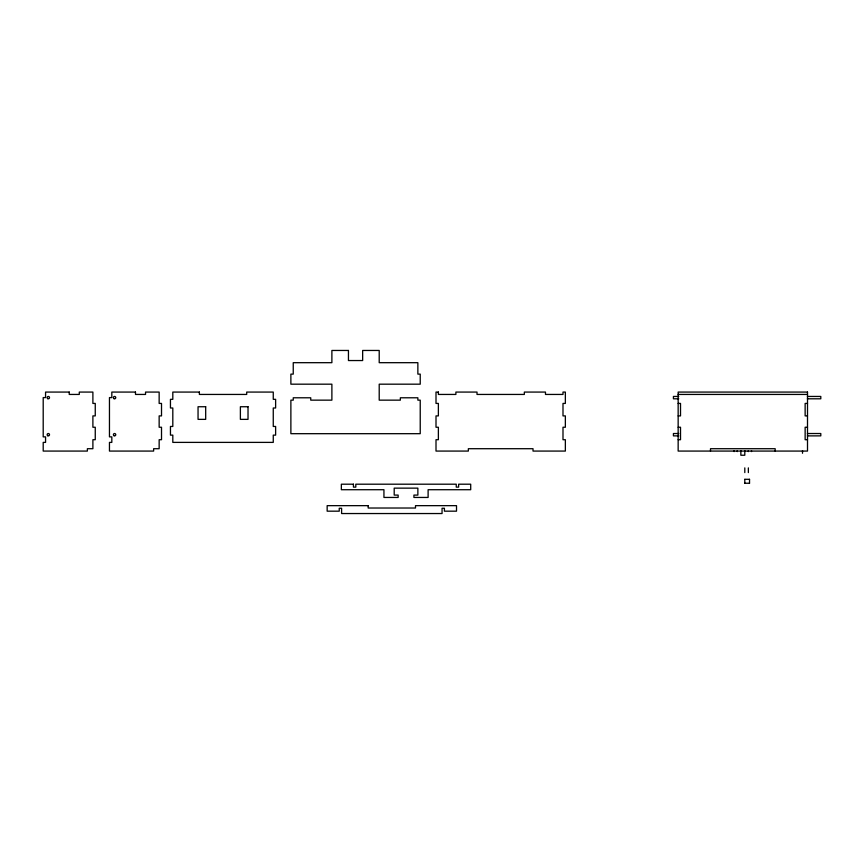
<?xml version="1.0" encoding="UTF-8"?>
<svg xmlns="http://www.w3.org/2000/svg" width="864" height="864" viewBox="0 0 864 864"><rect width="100%" height="100%" fill="white"/><g stroke="black" fill="none" stroke-linecap="round" stroke-linejoin="round"><path stroke-width="1.3" d="M678.154 394.438L807.505 394.438M678.78 396.446L673.423 396.446L673.423 398.801L678.78 398.812M807.397 396.446L820.8 396.446L820.8 398.801L807.397 398.812M678.154 403.423L680.519 403.423L680.519 415.897L678.154 415.897M807.505 403.423L805.14 403.423L805.14 415.897L807.505 415.897M678.154 427.248L680.519 427.248L680.519 439.711L678.154 439.711M807.505 427.248L805.14 427.248L805.14 439.711L807.505 439.711M678.78 433.523L673.423 433.523L673.423 435.866L678.78 435.888M807.397 433.523L820.8 433.523L820.8 435.866L807.397 435.888M744.8 479.304L749.531 479.304M744.8 483.246L749.531 483.246M802.516 450.619L802.516 453.276M775.17 451.073L775.17 448.708L710.489 448.708L710.489 451.073M751.507 450.576L751.507 451.591M749.531 479.326L749.531 483.235M748.354 450.587L748.354 451.591M748.354 467.878L748.354 472.597M744.8 450.598L744.8 455.231L740.858 455.252L740.858 450.598M744.8 467.878L744.8 472.597M744.8 479.326L744.8 483.235M737.305 450.587L737.305 451.591M734.152 450.576L734.152 451.591M348.451 350.46L331.884 350.46L331.884 362.686L293.242 362.686L293.242 374.123L290.876 374.123L290.876 384.178L331.884 384.178L331.884 400.151L310.748 400.151L310.748 397.786L293.242 397.786L293.242 400.151L290.876 400.151L290.876 433.685L420.228 433.685L420.228 400.151L417.863 400.151L417.863 397.786L400.345 397.786L400.345 400.151L379.21 400.151L379.21 384.178L420.228 384.178L420.228 374.123L417.863 374.123L417.863 362.686L379.21 362.686L379.21 350.46L362.653 350.46L362.653 360.547L348.451 360.547L348.451 350.46M69.228 392.072L45.565 392.072L45.565 397.591L43.2 397.591L43.2 436.871L45.565 436.871L45.565 442.39L43.2 442.39L43.2 451.073L87.372 451.073L87.372 448.708L92.891 448.708L92.891 439.711L95.256 439.711L95.256 427.248L92.891 427.248L92.891 415.897L95.256 415.897L95.256 403.423L92.891 403.423L92.891 392.072L79.283 392.072L79.283 394.438L69.228 394.438L69.228 392.072M135.486 392.072L111.823 392.072L111.823 397.591L109.458 397.591L109.458 436.871L111.823 436.871L111.823 442.39L109.458 442.39L109.458 451.073L153.63 451.073L153.63 448.708L159.149 448.708L159.149 439.711L161.514 439.711L161.514 427.248L159.149 427.248L159.149 415.897L161.514 415.897L161.514 403.423L159.149 403.423L159.149 392.072L145.541 392.072L145.541 394.438L135.486 394.438L135.486 392.072M199.379 392.072L172.811 392.072L172.811 399.33L170.446 399.33L170.446 408.002L172.811 408.002L172.811 426.46L170.446 426.46L170.446 435.132L172.811 435.132L172.811 442.39L273.262 442.39L273.262 435.132L275.627 435.132L275.627 426.46L273.262 426.46L273.262 408.002L275.627 408.002L275.627 399.33L273.262 399.33L273.262 392.072L246.704 392.072L246.704 394.438L199.379 394.438L199.379 392.072M438.372 392.072L436.007 392.072L436.007 403.423L438.372 403.423L438.372 415.897L436.007 415.897L436.007 427.248L438.372 427.248L438.372 439.711L436.007 439.711L436.007 451.073L468.342 451.073L468.342 448.708L533.023 448.708L533.023 451.073L565.358 451.073L565.358 439.711L562.993 439.711L562.993 427.248L565.358 427.248L565.358 415.897L562.993 415.897L562.993 403.423L565.358 403.423L565.358 392.072L562.993 392.072L562.993 394.438L545.476 394.438L545.476 392.072L524.34 392.072L524.34 394.438L477.014 394.438L477.014 392.072L455.89 392.072L455.89 394.438L438.372 394.438L438.372 392.072M807.505 392.072L678.154 392.072L678.154 451.073L807.505 451.073L807.505 392.072M205.686 406.739L198.05 406.739L198.05 419.364L205.686 419.364L205.686 406.739M248.022 406.739L240.386 406.739L240.386 419.364L248.022 419.364L248.022 406.739M353.441 484.196L341.356 484.196L341.356 489.715L383.94 489.715L383.94 497.448L398.142 497.448L398.142 495.083L394.2 495.083L394.2 488.138L417.863 488.138L417.863 495.083L413.921 495.083L413.921 497.448L428.112 497.448L428.112 489.715L470.707 489.715L470.707 484.196L458.622 484.196L458.622 487.123L456.257 487.123L456.257 484.196L355.806 484.196L355.806 487.123L353.441 487.123L353.441 484.196M368.172 505.656L327.154 505.656L327.154 511.175L339.239 511.175L339.239 508.259L341.604 508.259L341.604 513.54L442.055 513.54L442.055 508.259L444.42 508.259L444.42 511.175L456.516 511.175L456.516 505.656L415.498 505.656L415.498 508.021L368.172 508.021L368.172 505.656M47.736 398.66A1.188 1.188 0 0 0 49.507 397.634A1.188 1.188 0 0 0 47.736 396.608A1.188 1.188 0 0 0 47.736 398.66M47.736 435.726A1.188 1.188 0 0 0 49.507 434.7A1.188 1.188 0 0 0 47.736 433.674A1.188 1.188 0 0 0 47.736 435.726M113.994 398.66A1.188 1.188 0 0 0 115.765 397.634A1.188 1.188 0 0 0 113.994 396.608A1.188 1.188 0 0 0 113.994 398.66M113.994 435.726A1.188 1.188 0 0 0 115.765 434.7A1.188 1.188 0 0 0 113.994 433.674A1.188 1.188 0 0 0 113.994 435.726"/></g></svg>
